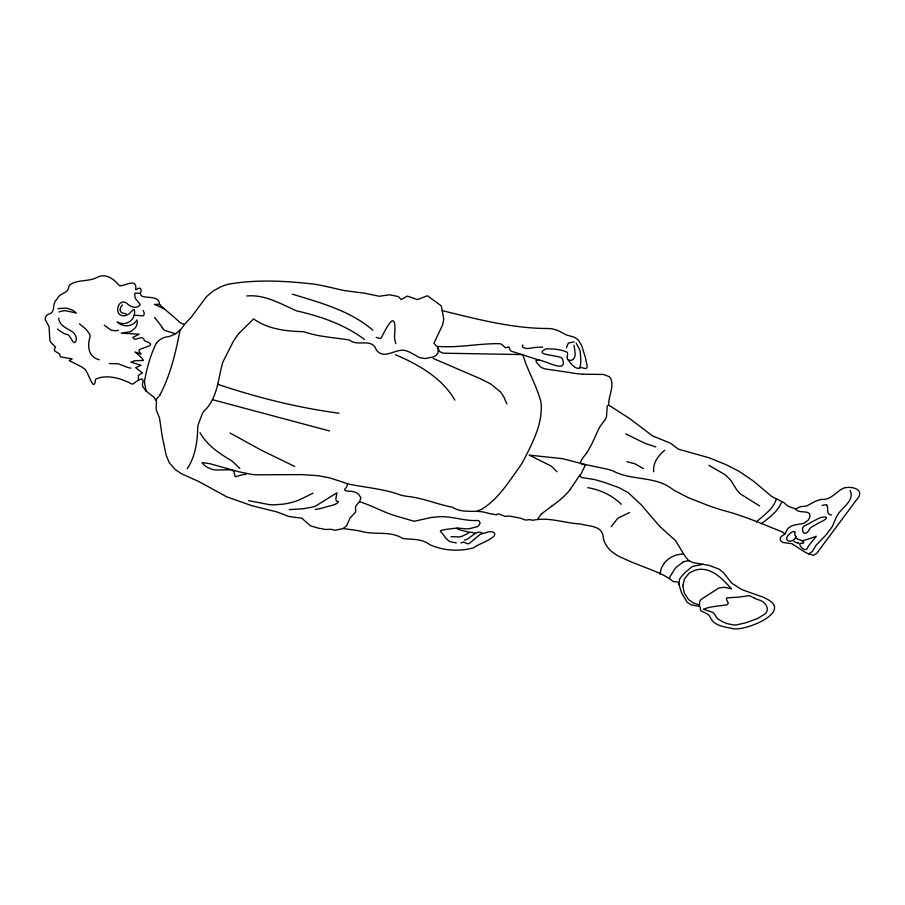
<?xml version="1.0" encoding="UTF-8"?>
<svg xmlns="http://www.w3.org/2000/svg" width="905" height="905" viewBox="0 0 905 905"><rect width="100%" height="100%" fill="white"/><g stroke="black" fill="none" stroke-linecap="round" stroke-linejoin="round"><path stroke-width="1.36" d="M138.488 380.462L138.318 375.417L142.447 372.928L135.648 367.679L141.101 365.269L130.954 362.147L134.755 360.767L143.409 360.439L141.644 357.78L134.969 351.921L141.123 354.183L139.087 351.468L139.031 349.941C144.8 346.513 158.567 345.484 144.449 340.8C142.583 333.017 135.264 342.95 132.831 337.429L139.178 334.194L121.18 333.153L130.761 331.683L135.399 327.723A21.358 17.116 10 0 0 137.402 322.406L136.938 319.918C132.741 327.203 123.001 327.542 117.186 321.976C125.84 326.931 136.417 319.827 134.381 309.736L133.284 309.578L129.336 313.673L125.999 315.472A7.297 5.883 10 0 1 122.933 315.687C113.317 315.166 118.261 297.157 126.779 303.266C130.037 306.908 137.13 309.601 140.218 304.555L135.139 298.096L134.619 294.091A2.319 1.889 10 0 1 135.784 293.13L140.399 293.231M653.659 471.754C652.856 462.964 658.173 455.498 664.745 450.26M245.945 474.378L243.207 474.639A12.263 9.231 -0.5 0 0 240.278 475.351L235.187 476.743L233.807 471.313L231.171 469.763L215.548 470.012A14.752 11.222 1.2 0 1 211.77 469.243L207.686 467.455A33.598 25.77 0.9 0 1 204.745 465.668L201.996 462.647L209.609 463.62L238.219 471.629L250.233 474.152A69.334 54.21 -0.5 0 0 255.617 474.808L302.021 474.605L318.266 475.713L329.759 477.931L342.463 481.98L347.441 483.802L347.011 486.109A7.104 5.373 -4.9 0 1 346.083 487.682C340.925 492.06 350.959 490.793 353.504 491.698A10.837 8.122 -5.4 0 1 356.004 492.592L356.344 492.761A13.688 10.249 -5.4 0 1 358.697 494.379L360.744 497.592A5.532 4.152 -5.7 0 1 360.767 498.429L359.409 501.664L355.744 506.087A6.267 4.683 -6 0 0 355.541 507.094L355.608 512.117L350.111 517.909L346.615 525.771L343.085 528.554L335.314 530.24A4.842 3.575 -5 0 1 333.583 529.889C329.556 528.282 326.445 530.613 321.92 528.622A25.928 19.322 -4.3 0 1 319.544 528.463L310.573 525.884L301.829 518.237L289.068 516.54L276.851 511.913L251.794 505.68L226.68 496.8L198.885 481.607L181.26 473.632L175.106 469.457L169.178 462.591L166.113 454.944L162.3 436.855L159.506 417.952L156.135 409.603L156.463 401.22L153.861 397.171L145.863 390.881L142.854 386.684A10.362 8.111 5.9 0 1 142.504 383.89C145.264 374.365 136.338 381.435 133.171 383.901A5.962 4.661 7.1 0 1 131.836 383.992C121.519 378.618 107.491 374.014 96.054 378.98A4.797 3.711 8.4 0 0 95.421 379.93C93.803 394.49 87.977 369.772 83.973 368.561A21.245 16.324 9.6 0 0 80.964 366.57L69.255 360.586L72.196 358.866L60.375 356.853L59.707 354.172L54.673 350.891L54.345 349.24L55.578 347L51.642 343.267A10.871 8.496 11.5 0 1 49.82 340.314L49.096 326.852A8.462 6.607 12.6 0 0 48.508 325.608L45.273 319.748A9.073 7.127 12.5 0 1 45.601 317.169L45.974 316.377A7.738 6.086 12.6 0 1 47.875 314.408C56.563 312.983 51.257 303.447 57.083 299.216C58.949 292.915 68.452 293.616 68.735 287.021A6.607 5.294 13.1 0 1 69.968 284.792C77.977 279.113 88.894 282.043 97.423 277.213C106.451 272.869 114.098 279.419 119.483 285.754C124.347 286.466 135.264 278.423 135.897 287.157C133.997 293.525 140.218 284.781 140.976 289.804A5.849 4.774 10.3 0 1 140.988 291.501C136.927 301.806 159.314 292.451 159.472 304.272C165.638 310.607 173.443 316.015 179.835 322.497A34.582 28.575 6.6 0 0 183.251 323.99L184.428 324.465L191.385 317.01L206.566 296.58L213.071 291.071L220.311 287.077A50.544 41.607 2.7 0 1 228.332 284.215C256.828 279.181 286.421 280.912 315.042 284.272A143.737 114.075 -1.3 0 1 327.463 286.749L343.448 290.426L365.462 293.356L379.082 296.252L389.738 294.781L398.438 296.625L401.187 299.589L407.318 296.093L417.477 299.578L427.477 295.754L433.948 300.483A16.856 14.231 -11.9 0 0 435.769 301.727L441.346 306.003L443.801 319.137L442.602 324.906L433.925 343.278L438.201 347.871L437.975 353.086L436.368 355.19L433.359 356.955L425.169 358.538L419.773 357.701L409.479 352.045A39.605 31.879 -7.3 0 0 406.775 351.05C396.571 346.773 384.501 361.084 376.344 349.896C371.74 337.305 358.029 347.192 349.273 339.975C334.058 337.475 318.605 336.909 303.888 331.728C286.421 331.219 268.219 329.42 253.57 318.899L239.384 332.95M795.71 508.87A8.824 6.03 -22.6 0 0 796.242 509.741C799.726 513.836 811.909 509.13 809.692 517.343A12.579 8.552 -22.1 0 1 807.814 520.545L803.504 523.463L794.681 524.99A12.602 8.496 -21.7 0 0 791.615 525.986L788.017 528.305L784.884 534.007L781.083 536.642L780.234 538.418L780.495 540.443L782.678 542.457L791.932 543.69L803.979 551.53A95.285 63.882 -24.4 0 0 807.86 553.555L813.29 555.387L816.638 553.441L853.279 504.232A192.912 140.128 -20.6 0 0 855.711 500.748C866.719 490.001 852.533 485.555 843.664 488.089C835.915 491.653 830.971 500.408 821.355 499.413A25.193 16.98 -22.7 0 0 815.416 501.302L806.502 506.053L800.45 506.653L795.518 508.915L788.278 506.359L783.606 502.388L771.66 496.472L753.639 481.222L739.249 471.415L725.968 464.638L709.373 457.873L678.456 449.197L670.469 443.167L652.652 435.961L629.518 418.495L608.692 405.101C608.25 396.039 614.721 386.627 610.479 378.041A12.67 9.853 -18.8 0 0 609.042 376.571L603.409 374.455L582.944 374.229M659.79 574.143L661.623 567.582L664.383 562.944M180.072 329.963C175.796 352.237 170.502 374.998 159.857 395.089M187.211 468.824C195.31 456.493 197.403 441.957 197.72 427.545A72.604 56.393 -1 0 1 198.252 424.536L202.245 413.856A46.992 36.505 0.4 0 1 203.885 411.243C216.962 399.116 217.913 381.039 222.019 364.862A96.473 77.445 -2.8 0 1 223.252 361.253L233.185 341.683A97.864 78.905 -3.1 0 1 239.339 332.927M566.383 347.837L568.351 343.029L574.087 341.966M582.944 374.24A111.304 90.941 -22.6 0 1 569.245 372.464L545.104 368.901A14.197 11.335 -17.1 0 1 540.455 366.808L536.427 362.317L535.964 360.812L536.676 359.986C542.966 358.516 569.166 375.711 562.141 358.346C558.589 354.681 532.434 355.541 545.93 348.832C553 348.798 560.829 349.251 567.231 352.26C568.645 354.602 565.512 358.471 568.498 360.054C570.614 364.534 580.716 374.297 580.603 363.324A63.407 50.816 -15.2 0 0 580.886 360.959L580.252 351.525A29.842 23.802 -17.1 0 0 579.619 349.59L576.134 343.052M776.173 499.198C773.345 509.255 763.65 515.126 756.444 521.902M784.884 534.007L783.221 532.559A30.827 20.838 -20.4 0 0 782.633 532.095C763.503 524.414 744.283 515.963 724.181 510.68A384.749 282.869 -34.2 0 1 708.83 505.748L688.354 497.682L675.096 490.883A108.996 79.346 -23.4 0 1 671.985 488.858C654.937 475.679 631.113 480.94 612.447 470.657A122.062 86.733 -13.7 0 0 607.572 469.254L585.535 464.616L579.992 476.2L581.915 477.614L594.314 479.492L604.076 482.275L618.963 487.659L628.127 492.58L640.932 504.504L659.609 526.258L675.65 540.76L685.017 556.236L688.4 560.319L692.721 562.548L709.034 565.365L719 569.109L723.661 572.876L731.67 583.103L741.625 589.472A43.451 29.084 -20.4 0 0 745.064 590.75L763.13 597.164A205.899 129.381 -14.1 0 1 768.56 599.958C791.219 612.979 743.333 631.984 732.428 628.5C724.667 626.871 714.52 626.056 710.561 618.013C709.124 613.398 704.248 612.99 700.968 610.705A6.392 4.242 -17.9 0 1 700.38 609.28L700.391 608.488A12.059 7.987 -18 0 1 700.447 608.194L699.791 606.497L691.024 604.789L687.155 602.244L681.601 592.967L678.298 582.322L675.288 581.632A6.131 4.186 -17.5 0 1 673.207 581.553C664.044 573.77 650.525 569.799 638.953 564.924A224.214 163.285 -24.1 0 1 622.991 558.181C613.16 554.245 603.646 546.609 602.99 535.251C600.943 525.477 588.103 526.28 580.591 524.006C564.867 523.181 548.815 516.834 533.079 520.228A2.387 1.742 -13.4 0 1 532.525 520.16L528.882 519.572A14.141 10.26 -13.3 0 0 528.475 519.719L525.85 520.126L522.083 518.814A23.553 17.082 -12.3 0 0 520.104 518.113L510.624 516.303A11.098 8.111 -12.3 0 0 508.282 516.088A13.168 9.604 -12.3 0 0 507.32 516.189L505.646 516.314A4.785 3.518 -12.4 0 1 504.741 516.257L498.96 513.961L497.377 514.131A6.912 5.079 -12.2 0 0 496.653 514.821L490.046 513.701A41.935 31.426 -12.7 0 1 486.845 512.852C475.6 509.323 463.156 514.119 452.489 507.241C437.296 504.402 423.065 497.988 407.567 496.404A77.378 60.115 -9.3 0 1 401.119 495.239C383.743 488.689 365.303 487.671 347.441 483.802M781.875 501.608C778.062 511.336 769.182 517.739 761.139 523.859M580.173 474.627L569.596 490.295M611.237 526.642L617.832 518.18L629.688 512.49M537.762 519.142L538.713 517.615A31.053 22.444 -14.6 0 1 541.529 513.791M586.723 452.76C584.404 456.799 575.071 464.763 585.535 464.616L562.571 458.677L529.142 455.102L550.342 465.634A43.734 32.535 -13.1 0 1 552.74 467.523L556.948 471.777M156.316 343.21C150.434 355.009 146.78 368.245 144.529 381.231A30.261 23.835 5 0 0 144.562 382.996L146.146 391.13M184.428 324.465C180.276 331.502 173.33 336.389 165.163 337.158A18.281 14.627 6.1 0 0 156.407 343.255M122.56 304.906L122.209 305.302A27.535 22.229 8.6 0 0 121.689 305.901L120.931 306.965A7.331 5.916 9.8 0 0 120.263 310.517M155.807 399.772L157.413 398.053A53.18 41.506 8.1 0 0 159.857 395.089M475.385 533.373L467.195 539.256A18.247 13.371 -10.3 0 1 465.249 539.9L464.457 540.127M541.586 513.814L551.711 506.2M523.033 345.043L522.943 345.11A8.077 6.505 -16.1 0 0 522.298 345.62L522.739 347.215A8.824 7.138 -16.3 0 0 527.445 348.527L531.416 348.063M312.983 493.202L299.103 499.99A56.37 43.089 -1.5 0 1 282.937 504.187L274.147 504.809A46.347 35.272 -1.7 0 1 269.249 504.628L248.615 500.646M808.561 553.894L811.774 551.892A5.939 3.948 -21.6 0 0 812.679 550.998L815.179 546.699A19.503 12.862 -22.2 0 1 816.106 545.24L823.018 538.023A61.597 42.15 -21.7 0 0 825.699 535.296L832.351 526.439L836.412 516.925A18.982 12.636 -23.4 0 1 837.012 515.816C841.322 507.626 855.123 500.895 850.134 490.397M682.834 562.197L676.578 567.039A44.967 30.284 -18.4 0 0 674.904 568.872L670.22 576.27A24.707 16.765 -18 0 0 669.621 578.125M460.95 542.887L463.699 542.061L467.433 543.758L469.141 543.554L479.967 534.561A8.236 5.973 -11.2 0 1 482.218 533.735L482.727 533.611M468.914 532.762L467.817 533.305A6.821 4.966 -10.7 0 0 466.81 533.984L462.251 536.167A9.672 7.025 -10.4 0 0 461.46 536.427L460.883 536.62A6.584 4.819 -10.2 0 1 459.785 536.891L451.029 536.699M59.051 311.886L62.841 310.89A11.267 8.892 12.1 0 1 65.929 310.788L76.224 312.994L74.402 311.388A23.949 18.813 12 0 0 71.642 309.861L67.988 308.515A13.213 10.43 12.1 0 0 65.488 308.085L57.92 308.65M822.057 505.522L822.532 505.386A7.217 4.876 -22.9 0 1 826.853 504.956M118.532 330.189L117.797 330.404A22.218 17.817 10.5 0 1 116.326 330.777L111.247 330.28L104.256 325.223M532.332 347.905L533.701 347.667A33.496 26.596 -15.9 0 1 537.977 347.248L542.819 347.135M315.189 509.47L318.809 508.825A64.334 49.3 -3 0 0 323.085 507.875C327.372 506.065 337.203 505.239 338.413 501.574A7.24 5.407 -4.9 0 0 337.972 501.483L337.87 501.472A6.233 4.672 -4.9 0 1 337.079 501.302L336.898 501.234A1.844 1.38 -4.9 0 1 336.343 500.906L335.823 499.006L336.92 492.829L315.732 505.974A25.804 19.446 -3.3 0 1 312.723 507.015L303.266 508.734L289.295 509.628M444.875 529.527L440.565 530.715A1.21 0.894 -9.5 0 0 440.396 531.258L444.468 536.122A24.378 17.851 -10.6 0 0 445.848 538.204L448.439 540.613A13.36 9.763 -10.2 0 0 451.233 541.971L456.324 542.887M445.283 529.493L453.054 528.52A89.493 62.909 -9.9 0 1 457.681 528.045M683.569 553.781L676.997 554.867A16.799 11.527 -17.8 0 0 674.214 555.806L672.291 556.688A20.351 13.937 -17.8 0 0 664.394 562.955M703.162 564.279L693.072 566.292A8.96 6.097 -18.2 0 0 691.488 567.141L684.61 572.944L680.447 577.752A14.797 10.023 -18 0 0 679.44 579.833L678.931 584.358M109.426 363.539L118.385 363.821L127.254 367.283A21.777 17.263 7.9 0 0 129.472 367.86L130.818 368.154M246.827 295.98C264.871 294.295 280.652 303.876 296.512 310.845C320.721 316.331 344.42 324.443 364.545 339.522M343.085 528.554L354.511 530.092A114.347 79.844 -4.9 0 1 360.993 531.246C374.817 535.477 389.874 530.251 402.714 538.498C412.126 539.685 421.809 538.452 429.977 544.765C443.552 550.749 459.548 551.824 473.79 547.751C476.664 544.437 501.325 536.744 493.18 532.129A6.188 4.491 -11.5 0 0 491.449 531.789C488.067 530.715 484.831 534.255 481.89 533.102C478.722 530.092 475.589 534.957 472.274 532.412C468.304 532.57 445.124 526.472 465.08 528.769A22.444 16.595 -10.8 0 0 466.742 528.814A30.465 22.614 -10.9 0 0 469.062 528.758L477.388 526.642A7.036 5.17 -10.9 0 0 478.722 525.579L480.17 523.022L479.141 520.986A3.993 2.93 -11 0 0 477.467 520.466C462.896 521.382 448.959 514.628 434.377 517.275A18.575 13.62 -9.1 0 0 430.927 517.513L414.252 521.269L398.336 516.698A137.515 96.179 -5.4 0 0 393.686 515.296C381.955 511.393 371.231 505.352 359.409 501.664M126.225 313.967L121.722 312.723A3.122 2.511 10 0 1 121.089 312.18L120.286 310.517M159.631 304.657L158.647 304.51A54.99 43.859 7.1 0 0 157.312 304.34L154.484 304.397L164.495 308.99M339.058 413.2C297.722 407.77 257.212 397.533 217.709 384.297M798.719 543.023L797.972 542.887M626.905 461.708L634.71 463.733L643.489 468.643M134.019 315.178L142.933 315.811A2.817 2.285 9 0 0 143.963 314.94L144.234 312.904L143.126 310.438M441.979 310.585C477.037 319.114 512.354 328.572 548.6 328.515A26.641 21.392 -17 0 1 552.955 329.024L557.05 330.189A23.292 18.722 -17.1 0 1 560.184 331.683L565.851 334.714L575.003 337.508L578.363 340.099L581.655 345.563L585.422 357.622A86.484 68.893 -14 0 1 586.383 362.6C589.924 374.15 579.653 364.421 579.641 368.629M587.809 487.671C600.366 489.786 612.165 495.318 621.294 504.289M175.717 333.775L165.049 330.574A6.426 5.204 7.1 0 1 164.02 329.793L163.33 329.047A23.134 18.858 6.6 0 1 162.267 327.587M329.567 430.972L212.562 399.705M801.57 540.376L800.676 540.138A20.249 13.632 -22.2 0 1 796.592 538.498M655.842 446.968L644.994 443.326L625.706 433.868M292.281 294.148C320.415 302.723 350.099 310.63 372.905 330.212M567.752 359.568C572.729 362.566 576.146 356.943 574.935 352.317A53.519 42.965 -15.5 0 0 574.471 347.95L573.962 345.291M539.301 360.224L511.246 351.151A4.83 3.903 -15.3 0 1 510.228 350.178L509.006 347.09L507.92 347.034A9.152 7.387 -15.2 0 0 507.615 347.26L505.522 347.837L502.185 344.805A8.45 6.844 -14.2 0 0 499.911 343.708C479.322 343.244 458.156 348.154 437.692 346.377A3.439 2.806 -10.8 0 0 437.703 347.237L439.355 351.185A5.554 4.536 -10.9 0 0 440 351.74L442.568 352.916A34.005 28.089 -12.1 0 0 443.439 353.188L522.83 354.602C527.57 370.858 536.654 385.53 540.919 401.877C543.373 422.94 532.626 442.658 523.35 460.849A176.158 139.132 -5.9 0 1 520.477 465.645C509.244 481.121 498.746 498.632 482.207 508.961A34.65 26.03 -10.8 0 1 477.15 511.087M608.692 405.101L607.255 405.96L606.497 416.719A17.331 13.292 -17.6 0 1 605.332 419.309L599.427 427.443L595.207 436.549A144.359 113.43 -11.2 0 1 586.791 452.783M826.729 505.171C829.15 507.954 825.145 514.391 831.537 515.081M433.212 358.425L480.51 378.799L490.838 384.048L500.601 392.012L503.689 396.65L506.868 403.935M395.406 354.726C418.619 364.545 441.753 377.724 454.876 400.078M294.759 466.482L261.059 450.079L230.142 433.043M376.186 337.395L379.467 338.368A2.975 2.455 -6.6 0 0 381.243 337.893C387.906 324.748 396.854 307.768 394.535 336.411A37.399 30.849 -10.3 0 0 394.84 339.816L395.757 343.685M708.841 465.317L725.324 474.82L730.81 480.284L736.794 489.91L740.188 493.768L759.6 505.94M754.951 598.352L750.211 595.965A6.788 4.468 -19 0 0 748.639 595.716L739.453 597.017A24.118 16.109 -19.3 0 1 736.613 597.243L726.704 597.9L726.387 599.167L728.333 603.273L726.885 604.845L712.936 606.689A27.863 18.236 -17.7 0 0 708.061 607.696L703.355 609.167L712.812 612.414A12.636 8.326 -17.6 0 1 713.898 613.432L716.986 617.945A19.435 12.772 -18.6 0 0 718.661 619.484L722.835 621.837A59.255 39.198 -19.7 0 0 727.711 623.726L733.197 624.925A14.729 9.638 -18.6 0 0 736.546 624.903L746.467 622.606L757.123 618.681A25.023 16.426 -19 0 0 762.44 615.457C771.569 611.418 766.388 601.633 758.56 599.823A32.999 21.811 -20.3 0 1 754.928 598.375M99.233 359.749C87.921 356.694 87.231 345.868 90.138 336.4A11.935 9.389 10.9 0 0 89.425 333.798L86.122 329.341L79.436 323.832M796.672 538.43L795.857 537.875M57.479 329.058L59.911 330.891A37.49 29.876 11.8 0 0 65.477 334.205C71.065 333.244 73.056 347.927 76.19 340.484A13.767 10.758 11.4 0 0 76.19 337.825A11.856 9.276 11.4 0 0 72.988 332.203C67.502 328.345 59.391 326.162 58.678 318.164M239.848 468.507L233.377 462.195A44.617 33.361 1.4 0 0 231.341 460.577C219.157 453.416 207.121 445.317 199.994 432.681M154.631 317.497L158.782 322.723A99.98 77.66 10.1 0 1 161.837 326.943L162.267 327.587M569.664 490.318A86.088 65.488 -12.7 0 1 551.665 506.167M682.789 562.096A12.625 8.62 -18 0 1 688.931 560.806M797.916 542.977A15.905 10.702 -22 0 1 793.934 541.416M682.834 585.648L684.203 592.899L688.219 599.065A40.261 27.048 -18.8 0 0 688.852 599.721L693.038 602.73A17.602 11.799 -18.1 0 0 694.18 603.228L699.656 605.026L699.633 601.678L700.934 599.517L718.853 587.99L724.52 587.277L731.602 588.85C723.197 579.958 713.321 568.544 699.916 569.29A16.403 11.086 -18.1 0 0 694.531 570.455L690.323 572.424A12.24 8.292 -18.1 0 0 688.796 573.51L684.384 579.155L682.834 585.648M795.88 536.416C795.337 540.952 788.097 542.932 786.671 539.346A21.867 14.819 -20.7 0 0 786.717 537.966C787.271 535.149 792.69 530.296 794.918 531.665A3.258 2.195 -21.6 0 1 794.997 531.97L794.726 534.866L795.88 536.416M802.486 528.441C802.339 535.715 807.543 534.142 809.647 528.735A15.204 10.159 -22.3 0 1 811.672 526.981L818.346 523.147A71.382 49.583 -22.9 0 0 820.53 522.015C832.962 516.336 823.007 515.352 816.706 519.481A23.134 15.442 -22.3 0 0 813.844 520.861L808.618 523.814A21.55 14.684 -22.3 0 1 807.43 524.391L803.617 526.371L802.486 528.441M803.708 542.095L803.369 542.864A2.624 1.753 -21.6 0 1 802.486 543.554C794.839 541.19 805.71 555.093 807.848 547.039A55.397 37.727 -20.8 0 0 809.704 544.346L816.321 536.258L810.145 538.464A23.304 15.736 -22.2 0 1 808.391 539.063L804.986 540.002A63.169 41.178 -21 0 0 802.803 540.624A11.437 7.625 -21.6 0 0 802.418 540.749L801.921 541.043L803.708 542.095"/></g></svg>
